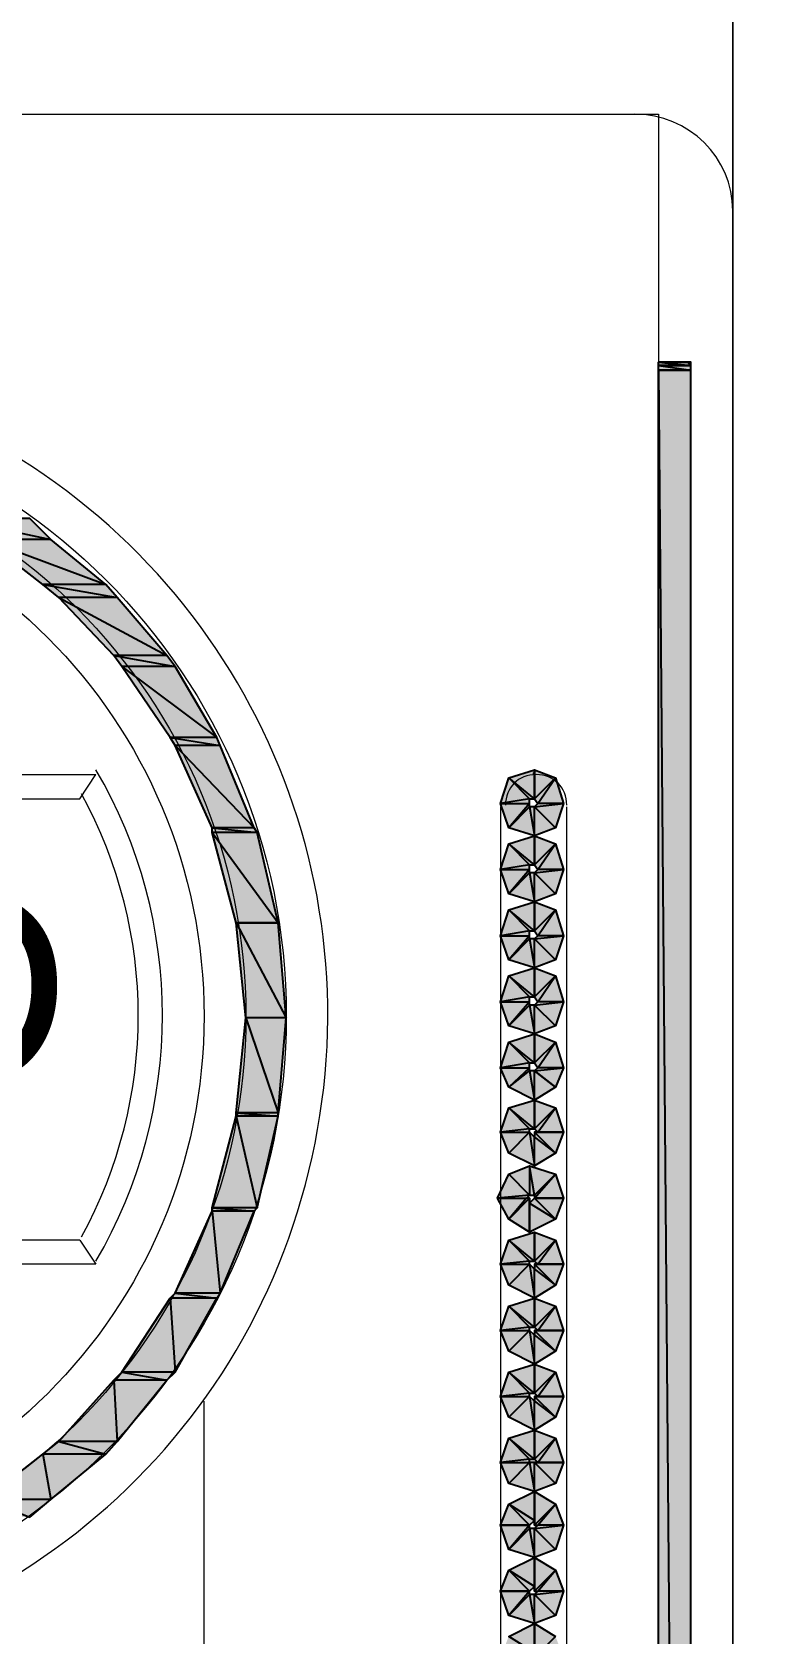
# Model space of a CAD drawing. Header units: millimetres. Extents: x 53 to 176, y -29 to 32.
# Drawn here: x 122.906 to 123.53, y -14.493 to -13.104 of the extents above; entities that cross this region are included whole.
import ezdxf

# ---------------------------------------------------------------- set-up
doc = ezdxf.new("R2010")
doc.units = ezdxf.units.MM
doc.layers.add('15 - Quadro de medição', color=6, linetype='Continuous')
doc.styles.add('Arial0', font='arial.ttf', dxfattribs={"height": 3.14658})

msp = doc.modelspace()

# ---------------------------------------------------------------- hatches: boundary and pattern name
at = {"layer": '15 - Quadro de medição', "true_color": 0x000007}
h = msp.add_hatch(color=7, dxfattribs=at)
h.paths.add_polyline_path([(123.4485, -13.3899), (123.4722, -13.3899)])
h.paths.add_polyline_path([(123.4722, -13.3899), (123.4485, -13.3899)])
h.paths.add_polyline_path([(123.4722, -13.3899), (123.4485, -13.3899)])
h.paths.add_polyline_path([(123.4485, -13.3899), (123.4722, -13.3899)])
h.paths.add_polyline_path([(123.4722, -13.3899), (123.4485, -13.3899)])
h.paths.add_polyline_path([(123.4722, -13.3899), (123.4485, -13.3899), (123.4694, -13.3899)])
h = msp.add_hatch(color=7, dxfattribs=at)
h.paths.add_polyline_path([(123.4764, -13.3899), (123.4485, -13.3899)])
h.paths.add_polyline_path([(123.4764, -13.3899), (123.4485, -13.3899), (123.4722, -13.3899)])
h = msp.add_hatch(color=7, dxfattribs=at)
h.paths.add_polyline_path([(123.4764, -13.3899), (123.4485, -13.3899), (123.4764, -13.3927)])
h.paths.add_polyline_path([(123.4485, -13.3899), (123.4764, -13.3927), (123.4485, -13.3927)])
h.paths.add_polyline_path([(123.4764, -13.3927), (123.4485, -13.3927)])
h.paths.add_polyline_path([(123.4485, -13.3927), (123.4764, -13.3927)])
h.paths.add_polyline_path([(123.4764, -13.3927), (123.4485, -13.3927)])
h.paths.add_polyline_path([(123.4764, -13.3927), (123.4485, -13.3927)])
h = msp.add_hatch(color=7, dxfattribs=at)
h.paths.add_polyline_path([(123.4764, -13.3927), (123.4485, -13.3927), (123.4764, -13.3969)])
h.paths.add_polyline_path([(123.4485, -13.3927), (123.4764, -13.3969), (123.4485, -13.3969)])
h.paths.add_polyline_path([(123.4764, -13.3969), (123.4485, -13.3969)])
h.paths.add_polyline_path([(123.4485, -13.3969), (123.4764, -13.3969)])
h = msp.add_hatch(color=7, dxfattribs=at)
h.paths.add_polyline_path([(123.4764, -13.3969), (123.4485, -13.3969), (123.4764, -16.7394)])
h.paths.add_polyline_path([(123.4485, -13.3969), (123.4764, -16.7394), (123.4485, -16.7394)])
h = msp.add_hatch(color=7, dxfattribs=at)
h.paths.add_polyline_path([(122.9037, -13.5254), (122.8367, -13.5254), (122.9219, -13.5436)])
h.paths.add_polyline_path([(122.8367, -13.5254), (122.9219, -13.5436), (122.8646, -13.5436)])
h = msp.add_hatch(color=7, dxfattribs=at)
h.paths.add_polyline_path([(122.9219, -13.5436), (122.8646, -13.5436), (122.9694, -13.5827)])
h.paths.add_polyline_path([(122.8646, -13.5436), (122.9694, -13.5827), (122.9149, -13.5827)])
h = msp.add_hatch(color=7, dxfattribs=at)
h.paths.add_polyline_path([(122.9694, -13.5827), (122.9149, -13.5827), (122.9792, -13.5939)])
h.paths.add_polyline_path([(122.9149, -13.5827), (122.9792, -13.5939), (122.9289, -13.5939)])
h = msp.add_hatch(color=7, dxfattribs=at)
h.paths.add_polyline_path([(122.9792, -13.5939), (122.9289, -13.5939), (123.0225, -13.6442)])
h.paths.add_polyline_path([(122.9289, -13.5939), (123.0225, -13.6442), (122.9764, -13.6442)])
h = msp.add_hatch(color=7, dxfattribs=at)
h.paths.add_polyline_path([(123.0225, -13.6442), (122.9764, -13.6442), (123.0295, -13.6539)])
h.paths.add_polyline_path([(122.9764, -13.6442), (123.0295, -13.6539), (122.9834, -13.6539)])
h = msp.add_hatch(color=7, dxfattribs=at)
h.paths.add_polyline_path([(123.0295, -13.6539), (122.9834, -13.6539), (123.0658, -13.7154)])
h.paths.add_polyline_path([(122.9834, -13.6539), (123.0658, -13.7154), (123.0253, -13.7154)])
h = msp.add_hatch(color=7, dxfattribs=at)
h.paths.add_polyline_path([(123.0658, -13.7154), (123.0253, -13.7154), (123.0686, -13.7224)])
h.paths.add_polyline_path([(123.0253, -13.7154), (123.0686, -13.7224), (123.0295, -13.7224)])
h = msp.add_hatch(color=7, dxfattribs=at)
h.paths.add_polyline_path([(123.0686, -13.7224), (123.0295, -13.7224), (123.0979, -13.7936)])
h.paths.add_polyline_path([(123.0295, -13.7224), (123.0979, -13.7936), (123.0616, -13.7936)])
h = msp.add_hatch(color=7, dxfattribs=at)
h.paths.add_polyline_path([(123.3409, -13.7433), (123.3409, -13.7685), (123.3186, -13.7503)])
h.paths.add_polyline_path([(123.3409, -13.7685), (123.3186, -13.7503), (123.3367, -13.7685)])
h.paths.add_polyline_path([(123.3186, -13.7503), (123.3367, -13.7685), (123.3116, -13.7727)])
h.paths.add_polyline_path([(123.3367, -13.7685), (123.3116, -13.7727), (123.3367, -13.7727)])
h.paths.add_polyline_path([(123.3116, -13.7727), (123.3367, -13.7727), (123.3186, -13.7936)])
h.paths.add_polyline_path([(123.3367, -13.7727), (123.3186, -13.7936), (123.3367, -13.7754)])
h.paths.add_polyline_path([(123.3186, -13.7936), (123.3367, -13.7754), (123.3409, -13.8006)])
h.paths.add_polyline_path([(123.3367, -13.7754), (123.3409, -13.8006), (123.3409, -13.7754)])
h.paths.add_polyline_path([(123.3409, -13.8006), (123.3409, -13.7754), (123.3591, -13.7936)])
h = msp.add_hatch(color=7, dxfattribs=at)
h.paths.add_polyline_path([(123.3661, -13.7727), (123.3437, -13.7727), (123.3591, -13.7503)])
h.paths.add_polyline_path([(123.3437, -13.7727), (123.3591, -13.7503), (123.3409, -13.7685)])
h.paths.add_polyline_path([(123.3591, -13.7503), (123.3409, -13.7685), (123.3409, -13.7433)])
h = msp.add_hatch(color=7, dxfattribs=at)
h.paths.add_polyline_path([(123.3591, -13.7936), (123.3409, -13.7754), (123.3661, -13.7727)])
h.paths.add_polyline_path([(123.3409, -13.7754), (123.3661, -13.7727), (123.3437, -13.7727)])
h = msp.add_hatch(color=7, dxfattribs=at)
h.paths.add_polyline_path([(123.0979, -13.7936), (123.0616, -13.7936), (123.1007, -13.7978)])
h.paths.add_polyline_path([(123.0616, -13.7936), (123.1007, -13.7978), (123.0616, -13.7978)])
h = msp.add_hatch(color=7, dxfattribs=at)
h.paths.add_polyline_path([(123.1007, -13.7978), (123.0616, -13.7978), (123.1188, -13.876)])
h.paths.add_polyline_path([(123.0616, -13.7978), (123.1188, -13.876), (123.0825, -13.876)])
h = msp.add_hatch(color=7, dxfattribs=at)
h.paths.add_polyline_path([(123.3409, -13.8006), (123.3409, -13.8257), (123.3186, -13.8076)])
h.paths.add_polyline_path([(123.3409, -13.8257), (123.3186, -13.8076), (123.3367, -13.8257)])
h.paths.add_polyline_path([(123.3186, -13.8076), (123.3367, -13.8257), (123.3116, -13.8299)])
h.paths.add_polyline_path([(123.3367, -13.8257), (123.3116, -13.8299), (123.3367, -13.8299)])
h.paths.add_polyline_path([(123.3116, -13.8299), (123.3367, -13.8299), (123.3186, -13.8509)])
h.paths.add_polyline_path([(123.3367, -13.8299), (123.3186, -13.8509), (123.3367, -13.8327)])
h.paths.add_polyline_path([(123.3186, -13.8509), (123.3367, -13.8327), (123.3409, -13.8579)])
h.paths.add_polyline_path([(123.3367, -13.8327), (123.3409, -13.8579), (123.3409, -13.8327)])
h.paths.add_polyline_path([(123.3409, -13.8579), (123.3409, -13.8327), (123.3591, -13.8509)])
h = msp.add_hatch(color=7, dxfattribs=at)
h.paths.add_polyline_path([(123.3661, -13.8299), (123.3437, -13.8299), (123.3591, -13.8076)])
h.paths.add_polyline_path([(123.3437, -13.8299), (123.3591, -13.8076), (123.3409, -13.8257)])
h.paths.add_polyline_path([(123.3591, -13.8076), (123.3409, -13.8257), (123.3409, -13.8006)])
h = msp.add_hatch(color=7, dxfattribs=at)
h.paths.add_polyline_path([(123.3591, -13.8509), (123.3409, -13.8327), (123.3661, -13.8299)])
h.paths.add_polyline_path([(123.3409, -13.8327), (123.3661, -13.8299), (123.3437, -13.8299)])
h = msp.add_hatch(color=7, dxfattribs=at)
h.paths.add_polyline_path([(123.3409, -13.8579), (123.3409, -13.883), (123.3186, -13.8648)])
h.paths.add_polyline_path([(123.3409, -13.883), (123.3186, -13.8648), (123.3367, -13.883)])
h.paths.add_polyline_path([(123.3186, -13.8648), (123.3367, -13.883), (123.3116, -13.8872)])
h.paths.add_polyline_path([(123.3367, -13.883), (123.3116, -13.8872), (123.3367, -13.8872)])
h.paths.add_polyline_path([(123.3116, -13.8872), (123.3367, -13.8872), (123.3186, -13.9081)])
h.paths.add_polyline_path([(123.3367, -13.8872), (123.3186, -13.9081), (123.3367, -13.89)])
h.paths.add_polyline_path([(123.3186, -13.9081), (123.3367, -13.89), (123.3409, -13.9151)])
h.paths.add_polyline_path([(123.3367, -13.89), (123.3409, -13.9151), (123.3409, -13.89)])
h.paths.add_polyline_path([(123.3409, -13.9151), (123.3409, -13.89), (123.3591, -13.9081)])
h = msp.add_hatch(color=7, dxfattribs=at)
h.paths.add_polyline_path([(123.3661, -13.8872), (123.3437, -13.8872), (123.3591, -13.8648)])
h.paths.add_polyline_path([(123.3437, -13.8872), (123.3591, -13.8648), (123.3409, -13.883)])
h.paths.add_polyline_path([(123.3591, -13.8648), (123.3409, -13.883), (123.3409, -13.8579)])
h = msp.add_hatch(color=7, dxfattribs=at)
h.paths.add_polyline_path([(123.1188, -13.876), (123.0825, -13.876), (123.1258, -13.9584)])
h.paths.add_polyline_path([(123.0825, -13.876), (123.1258, -13.9584), (123.0909, -13.9584)])
h = msp.add_hatch(color=7, dxfattribs=at)
h.paths.add_polyline_path([(123.3591, -13.9081), (123.3409, -13.89), (123.3661, -13.8872)])
h.paths.add_polyline_path([(123.3409, -13.89), (123.3661, -13.8872), (123.3437, -13.8872)])
h = msp.add_hatch(color=7, dxfattribs=at)
h.paths.add_polyline_path([(123.3409, -13.9151), (123.3409, -13.9403), (123.3186, -13.9221)])
h.paths.add_polyline_path([(123.3409, -13.9403), (123.3186, -13.9221), (123.3367, -13.9403)])
h.paths.add_polyline_path([(123.3186, -13.9221), (123.3367, -13.9403), (123.3116, -13.9445)])
h.paths.add_polyline_path([(123.3367, -13.9403), (123.3116, -13.9445), (123.3367, -13.9445)])
h.paths.add_polyline_path([(123.3116, -13.9445), (123.3367, -13.9445), (123.3186, -13.9654)])
h.paths.add_polyline_path([(123.3367, -13.9445), (123.3186, -13.9654), (123.3367, -13.9473)])
h.paths.add_polyline_path([(123.3186, -13.9654), (123.3367, -13.9473), (123.3409, -13.9724)])
h.paths.add_polyline_path([(123.3367, -13.9473), (123.3409, -13.9724), (123.3409, -13.9473)])
h.paths.add_polyline_path([(123.3409, -13.9724), (123.3409, -13.9473), (123.3591, -13.9654)])
h = msp.add_hatch(color=7, dxfattribs=at)
h.paths.add_polyline_path([(123.3661, -13.9445), (123.3437, -13.9445), (123.3591, -13.9221)])
h.paths.add_polyline_path([(123.3437, -13.9445), (123.3591, -13.9221), (123.3409, -13.9403)])
h.paths.add_polyline_path([(123.3591, -13.9221), (123.3409, -13.9403), (123.3409, -13.9151)])
h = msp.add_hatch(color=7, dxfattribs=at)
h.paths.add_polyline_path([(123.3591, -13.9654), (123.3409, -13.9473), (123.3661, -13.9445)])
h.paths.add_polyline_path([(123.3409, -13.9473), (123.3661, -13.9445), (123.3437, -13.9445)])
h = msp.add_hatch(color=7, dxfattribs=at)
h.paths.add_polyline_path([(123.1258, -13.9584), (123.0909, -13.9584), (123.1188, -14.0408)])
h.paths.add_polyline_path([(123.0909, -13.9584), (123.1188, -14.0408), (123.0825, -14.0408)])
h = msp.add_hatch(color=7, dxfattribs=at)
h.paths.add_polyline_path([(123.3409, -13.9724), (123.3409, -13.9975), (123.3186, -13.9794)])
h.paths.add_polyline_path([(123.3409, -13.9975), (123.3186, -13.9794), (123.3367, -13.9975)])
h.paths.add_polyline_path([(123.3186, -13.9794), (123.3367, -13.9975), (123.3116, -14.0017)])
h.paths.add_polyline_path([(123.3367, -13.9975), (123.3116, -14.0017), (123.3367, -14.0017)])
h.paths.add_polyline_path([(123.3116, -14.0017), (123.3367, -14.0017), (123.3186, -14.0185)])
h.paths.add_polyline_path([(123.3367, -14.0017), (123.3186, -14.0185), (123.3367, -14.0045)])
h.paths.add_polyline_path([(123.3186, -14.0185), (123.3367, -14.0045), (123.3409, -14.0297)])
h.paths.add_polyline_path([(123.3367, -14.0045), (123.3409, -14.0297), (123.3409, -14.0045)])
h.paths.add_polyline_path([(123.3409, -14.0297), (123.3409, -14.0045), (123.3591, -14.0185)])
h = msp.add_hatch(color=7, dxfattribs=at)
h.paths.add_polyline_path([(123.3661, -14.0017), (123.3437, -14.0017), (123.3591, -13.9794)])
h.paths.add_polyline_path([(123.3437, -14.0017), (123.3591, -13.9794), (123.3409, -13.9975)])
h.paths.add_polyline_path([(123.3591, -13.9794), (123.3409, -13.9975), (123.3409, -13.9724)])
h = msp.add_hatch(color=7, dxfattribs=at)
h.paths.add_polyline_path([(123.3591, -14.0185), (123.3409, -14.0045), (123.3661, -14.0017)])
h.paths.add_polyline_path([(123.3409, -14.0045), (123.3661, -14.0017), (123.3437, -14.0017)])
h = msp.add_hatch(color=7, dxfattribs=at)
h.paths.add_polyline_path([(123.3409, -14.0297), (123.3409, -14.0548), (123.3186, -14.0366)])
h.paths.add_polyline_path([(123.3409, -14.0548), (123.3186, -14.0366), (123.3367, -14.0548)])
h.paths.add_polyline_path([(123.3186, -14.0366), (123.3367, -14.0548), (123.3116, -14.0576)])
h.paths.add_polyline_path([(123.3367, -14.0548), (123.3116, -14.0576), (123.3367, -14.0576)])
h.paths.add_polyline_path([(123.3116, -14.0576), (123.3367, -14.0576), (123.3186, -14.0758)])
h = msp.add_hatch(color=7, dxfattribs=at)
h.paths.add_polyline_path([(123.3661, -14.0576), (123.3437, -14.0576), (123.3591, -14.0366)])
h.paths.add_polyline_path([(123.3437, -14.0576), (123.3591, -14.0366), (123.3409, -14.0548)])
h.paths.add_polyline_path([(123.3591, -14.0366), (123.3409, -14.0548), (123.3409, -14.0297)])
h = msp.add_hatch(color=7, dxfattribs=at)
h.paths.add_polyline_path([(123.1188, -14.0408), (123.0825, -14.0408), (123.1188, -14.0436)])
h.paths.add_polyline_path([(123.0825, -14.0408), (123.1188, -14.0436), (123.0825, -14.0436)])
h = msp.add_hatch(color=7, dxfattribs=at)
h.paths.add_polyline_path([(123.1188, -14.0436), (123.0825, -14.0436), (123.1007, -14.1232)])
h.paths.add_polyline_path([(123.0825, -14.0436), (123.1007, -14.1232), (123.0616, -14.1232)])
h = msp.add_hatch(color=7, dxfattribs=at)
h.paths.add_polyline_path([(123.3186, -14.0758), (123.3367, -14.0576), (123.3409, -14.0869)])
h.paths.add_polyline_path([(123.3367, -14.0576), (123.3409, -14.0869), (123.3409, -14.0618)])
h.paths.add_polyline_path([(123.3409, -14.0869), (123.3409, -14.0618), (123.3591, -14.0758)])
h.paths.add_polyline_path([(123.3409, -14.0618), (123.3591, -14.0758), (123.3409, -14.0576)])
h.paths.add_polyline_path([(123.3591, -14.0758), (123.3409, -14.0576), (123.3661, -14.0576)])
h.paths.add_polyline_path([(123.3409, -14.0576), (123.3661, -14.0576), (123.3437, -14.0576)])
h = msp.add_hatch(color=7, dxfattribs=at)
h.paths.add_polyline_path([(123.3186, -14.0939), (123.3367, -14.1121), (123.3088, -14.1149)])
h.paths.add_polyline_path([(123.3367, -14.1121), (123.3088, -14.1149), (123.3339, -14.1149)])
h.paths.add_polyline_path([(123.3088, -14.1149), (123.3339, -14.1149), (123.3186, -14.133)])
h.paths.add_polyline_path([(123.3339, -14.1149), (123.3186, -14.133), (123.3367, -14.1149)])
h.paths.add_polyline_path([(123.3186, -14.133), (123.3367, -14.1149), (123.3367, -14.1442)])
h.paths.add_polyline_path([(123.3367, -14.1149), (123.3367, -14.1442), (123.3367, -14.1191)])
h.paths.add_polyline_path([(123.3367, -14.1442), (123.3367, -14.1191), (123.3591, -14.133)])
h.paths.add_polyline_path([(123.3367, -14.1191), (123.3591, -14.133), (123.3409, -14.1149)])
h.paths.add_polyline_path([(123.3591, -14.133), (123.3409, -14.1149), (123.3661, -14.1149)])
h = msp.add_hatch(color=7, dxfattribs=at)
h.paths.add_polyline_path([(123.3661, -14.1149), (123.3409, -14.1149), (123.3591, -14.0939)])
h.paths.add_polyline_path([(123.3409, -14.1149), (123.3591, -14.0939), (123.3409, -14.1121)])
h.paths.add_polyline_path([(123.3591, -14.0939), (123.3409, -14.1121), (123.3367, -14.0869)])
h.paths.add_polyline_path([(123.3409, -14.1121), (123.3367, -14.0869), (123.3367, -14.1121)])
h.paths.add_polyline_path([(123.3367, -14.0869), (123.3367, -14.1121), (123.3186, -14.0939)])
h = msp.add_hatch(color=7, dxfattribs=at)
h.paths.add_polyline_path([(123.0979, -14.126), (123.0616, -14.126), (123.0686, -14.1973)])
h.paths.add_polyline_path([(123.0616, -14.126), (123.0686, -14.1973), (123.0295, -14.1973)])
h = msp.add_hatch(color=7, dxfattribs=at)
h.paths.add_polyline_path([(123.1007, -14.1232), (123.0616, -14.1232), (123.0979, -14.126)])
h.paths.add_polyline_path([(123.0616, -14.1232), (123.0979, -14.126), (123.0616, -14.126)])
h = msp.add_hatch(color=7, dxfattribs=at)
h.paths.add_polyline_path([(123.3409, -14.1442), (123.3409, -14.1693), (123.3186, -14.1512)])
h.paths.add_polyline_path([(123.3409, -14.1693), (123.3186, -14.1512), (123.3367, -14.1693)])
h.paths.add_polyline_path([(123.3186, -14.1512), (123.3367, -14.1693), (123.3116, -14.1721)])
h.paths.add_polyline_path([(123.3367, -14.1693), (123.3116, -14.1721), (123.3367, -14.1721)])
h.paths.add_polyline_path([(123.3116, -14.1721), (123.3367, -14.1721), (123.3186, -14.1903)])
h = msp.add_hatch(color=7, dxfattribs=at)
h.paths.add_polyline_path([(123.3661, -14.1721), (123.3437, -14.1721), (123.3591, -14.1512)])
h.paths.add_polyline_path([(123.3437, -14.1721), (123.3591, -14.1512), (123.3409, -14.1693)])
h.paths.add_polyline_path([(123.3591, -14.1512), (123.3409, -14.1693), (123.3409, -14.1442)])
h = msp.add_hatch(color=7, dxfattribs=at)
h.paths.add_polyline_path([(123.3186, -14.1903), (123.3367, -14.1721), (123.3409, -14.2015)])
h.paths.add_polyline_path([(123.3367, -14.1721), (123.3409, -14.2015), (123.3409, -14.1763)])
h.paths.add_polyline_path([(123.3409, -14.2015), (123.3409, -14.1763), (123.3591, -14.1903)])
h.paths.add_polyline_path([(123.3409, -14.1763), (123.3591, -14.1903), (123.3409, -14.1721)])
h.paths.add_polyline_path([(123.3591, -14.1903), (123.3409, -14.1721), (123.3661, -14.1721)])
h.paths.add_polyline_path([(123.3409, -14.1721), (123.3661, -14.1721), (123.3437, -14.1721)])
h = msp.add_hatch(color=7, dxfattribs=at)
h.paths.add_polyline_path([(123.0658, -14.2015), (123.0253, -14.2015), (123.0295, -14.2657)])
h.paths.add_polyline_path([(123.0253, -14.2015), (123.0295, -14.2657), (122.9834, -14.2657)])
h = msp.add_hatch(color=7, dxfattribs=at)
h.paths.add_polyline_path([(123.0686, -14.1973), (123.0295, -14.1973), (123.0658, -14.2015)])
h.paths.add_polyline_path([(123.0295, -14.1973), (123.0658, -14.2015), (123.0253, -14.2015)])
h = msp.add_hatch(color=7, dxfattribs=at)
h.paths.add_polyline_path([(123.3409, -14.2015), (123.3409, -14.2266), (123.3186, -14.2084)])
h.paths.add_polyline_path([(123.3409, -14.2266), (123.3186, -14.2084), (123.3367, -14.2266)])
h.paths.add_polyline_path([(123.3186, -14.2084), (123.3367, -14.2266), (123.3116, -14.2294)])
h.paths.add_polyline_path([(123.3367, -14.2266), (123.3116, -14.2294), (123.3367, -14.2294)])
h.paths.add_polyline_path([(123.3116, -14.2294), (123.3367, -14.2294), (123.3186, -14.2476)])
h = msp.add_hatch(color=7, dxfattribs=at)
h.paths.add_polyline_path([(123.3661, -14.2294), (123.3437, -14.2294), (123.3591, -14.2084)])
h.paths.add_polyline_path([(123.3437, -14.2294), (123.3591, -14.2084), (123.3409, -14.2266)])
h.paths.add_polyline_path([(123.3591, -14.2084), (123.3409, -14.2266), (123.3409, -14.2015)])
h = msp.add_hatch(color=7, dxfattribs=at)
h.paths.add_polyline_path([(123.3186, -14.2476), (123.3367, -14.2294), (123.3409, -14.2587)])
h.paths.add_polyline_path([(123.3367, -14.2294), (123.3409, -14.2587), (123.3409, -14.2336)])
h.paths.add_polyline_path([(123.3409, -14.2587), (123.3409, -14.2336), (123.3591, -14.2476)])
h.paths.add_polyline_path([(123.3409, -14.2336), (123.3591, -14.2476), (123.3409, -14.2294)])
h.paths.add_polyline_path([(123.3591, -14.2476), (123.3409, -14.2294), (123.3661, -14.2294)])
h.paths.add_polyline_path([(123.3409, -14.2294), (123.3661, -14.2294), (123.3437, -14.2294)])
h = msp.add_hatch(color=7, dxfattribs=at)
h.paths.add_polyline_path([(123.0295, -14.2657), (122.9834, -14.2657), (123.0225, -14.2727)])
h.paths.add_polyline_path([(122.9834, -14.2657), (123.0225, -14.2727), (122.9764, -14.2727)])
h = msp.add_hatch(color=7, dxfattribs=at)
h.paths.add_polyline_path([(123.3409, -14.2587), (123.3409, -14.2839), (123.3186, -14.2657)])
h.paths.add_polyline_path([(123.3409, -14.2839), (123.3186, -14.2657), (123.3367, -14.2839)])
h.paths.add_polyline_path([(123.3186, -14.2657), (123.3367, -14.2839), (123.3116, -14.2867)])
h.paths.add_polyline_path([(123.3367, -14.2839), (123.3116, -14.2867), (123.3367, -14.2867)])
h.paths.add_polyline_path([(123.3116, -14.2867), (123.3367, -14.2867), (123.3186, -14.3048)])
h = msp.add_hatch(color=7, dxfattribs=at)
h.paths.add_polyline_path([(123.3661, -14.2867), (123.3437, -14.2867), (123.3591, -14.2657)])
h.paths.add_polyline_path([(123.3437, -14.2867), (123.3591, -14.2657), (123.3409, -14.2839)])
h.paths.add_polyline_path([(123.3591, -14.2657), (123.3409, -14.2839), (123.3409, -14.2587)])
h = msp.add_hatch(color=7, dxfattribs=at)
h.paths.add_polyline_path([(123.0225, -14.2727), (122.9764, -14.2727), (122.9792, -14.3258)])
h.paths.add_polyline_path([(122.9764, -14.2727), (122.9792, -14.3258), (122.9289, -14.3258)])
h = msp.add_hatch(color=7, dxfattribs=at)
h.paths.add_polyline_path([(123.3186, -14.3048), (123.3367, -14.2867), (123.3409, -14.316)])
h.paths.add_polyline_path([(123.3367, -14.2867), (123.3409, -14.316), (123.3409, -14.2909)])
h.paths.add_polyline_path([(123.3409, -14.316), (123.3409, -14.2909), (123.3591, -14.3048)])
h.paths.add_polyline_path([(123.3409, -14.2909), (123.3591, -14.3048), (123.3409, -14.2867)])
h.paths.add_polyline_path([(123.3591, -14.3048), (123.3409, -14.2867), (123.3661, -14.2867)])
h.paths.add_polyline_path([(123.3409, -14.2867), (123.3661, -14.2867), (123.3437, -14.2867)])
h = msp.add_hatch(color=7, dxfattribs=at)
h.paths.add_polyline_path([(123.3409, -14.316), (123.3409, -14.3411), (123.3186, -14.323)])
h.paths.add_polyline_path([(123.3409, -14.3411), (123.3186, -14.323), (123.3367, -14.3411)])
h.paths.add_polyline_path([(123.3186, -14.323), (123.3367, -14.3411), (123.3116, -14.3439)])
h.paths.add_polyline_path([(123.3367, -14.3411), (123.3116, -14.3439), (123.3367, -14.3439)])
h.paths.add_polyline_path([(123.3116, -14.3439), (123.3367, -14.3439), (123.3186, -14.3621)])
h = msp.add_hatch(color=7, dxfattribs=at)
h.paths.add_polyline_path([(123.3661, -14.3439), (123.3437, -14.3439), (123.3591, -14.323)])
h.paths.add_polyline_path([(123.3437, -14.3439), (123.3591, -14.323), (123.3409, -14.3411)])
h.paths.add_polyline_path([(123.3591, -14.323), (123.3409, -14.3411), (123.3409, -14.316)])
h = msp.add_hatch(color=7, dxfattribs=at)
h.paths.add_polyline_path([(122.9792, -14.3258), (122.9289, -14.3258), (122.9694, -14.3369)])
h.paths.add_polyline_path([(122.9289, -14.3258), (122.9694, -14.3369), (122.9149, -14.3369)])
h = msp.add_hatch(color=7, dxfattribs=at)
h.paths.add_polyline_path([(122.9694, -14.3369), (122.9149, -14.3369), (122.9219, -14.3761)])
h.paths.add_polyline_path([(122.9149, -14.3369), (122.9219, -14.3761), (122.8646, -14.3761)])
h = msp.add_hatch(color=7, dxfattribs=at)
h.paths.add_polyline_path([(123.3186, -14.3621), (123.3367, -14.3439), (123.3409, -14.3691)])
h.paths.add_polyline_path([(123.3367, -14.3439), (123.3409, -14.3691), (123.3409, -14.3439)])
h.paths.add_polyline_path([(123.3409, -14.3691), (123.3409, -14.3439), (123.3591, -14.3621)])
h = msp.add_hatch(color=7, dxfattribs=at)
h.paths.add_polyline_path([(123.3591, -14.3621), (123.3409, -14.3439), (123.3661, -14.3439)])
h.paths.add_polyline_path([(123.3409, -14.3439), (123.3661, -14.3439), (123.3437, -14.3439)])
h = msp.add_hatch(color=7, dxfattribs=at)
h.paths.add_polyline_path([(122.9219, -14.3761), (122.8646, -14.3761), (122.9037, -14.3914)])
h.paths.add_polyline_path([(122.8646, -14.3761), (122.9037, -14.3914), (122.8367, -14.3914)])
h = msp.add_hatch(color=7, dxfattribs=at)
h.paths.add_polyline_path([(123.3661, -14.3984), (123.3437, -14.3984), (123.3591, -14.3802)])
h.paths.add_polyline_path([(123.3437, -14.3984), (123.3591, -14.3802), (123.3409, -14.3984)])
h.paths.add_polyline_path([(123.3591, -14.3802), (123.3409, -14.3984), (123.3409, -14.3691)])
h.paths.add_polyline_path([(123.3409, -14.3984), (123.3409, -14.3691), (123.3409, -14.3942)])
h.paths.add_polyline_path([(123.3409, -14.3691), (123.3409, -14.3942), (123.3186, -14.3802)])
h.paths.add_polyline_path([(123.3409, -14.3942), (123.3186, -14.3802), (123.3367, -14.3984)])
h.paths.add_polyline_path([(123.3186, -14.3802), (123.3367, -14.3984), (123.3116, -14.3984)])
h = msp.add_hatch(color=7, dxfattribs=at)
h.paths.add_polyline_path([(123.3116, -14.3984), (123.3367, -14.3984), (123.3186, -14.4194)])
h.paths.add_polyline_path([(123.3367, -14.3984), (123.3186, -14.4194), (123.3367, -14.4012)])
h.paths.add_polyline_path([(123.3186, -14.4194), (123.3367, -14.4012), (123.3409, -14.4263)])
h.paths.add_polyline_path([(123.3367, -14.4012), (123.3409, -14.4263), (123.3409, -14.4012)])
h.paths.add_polyline_path([(123.3409, -14.4263), (123.3409, -14.4012), (123.3591, -14.4194)])
h = msp.add_hatch(color=7, dxfattribs=at)
h.paths.add_polyline_path([(123.3591, -14.4194), (123.3409, -14.4012), (123.3661, -14.3984)])
h.paths.add_polyline_path([(123.3409, -14.4012), (123.3661, -14.3984), (123.3437, -14.3984)])
h = msp.add_hatch(color=7, dxfattribs=at)
h.paths.add_polyline_path([(123.3661, -14.4557), (123.3437, -14.4557), (123.3591, -14.4375)])
h.paths.add_polyline_path([(123.3437, -14.4557), (123.3591, -14.4375), (123.3409, -14.4557)])
h.paths.add_polyline_path([(123.3591, -14.4375), (123.3409, -14.4557), (123.3409, -14.4263)])
h.paths.add_polyline_path([(123.3409, -14.4557), (123.3409, -14.4263), (123.3409, -14.4515)])
h.paths.add_polyline_path([(123.3409, -14.4263), (123.3409, -14.4515), (123.3186, -14.4375)])
h.paths.add_polyline_path([(123.3409, -14.4515), (123.3186, -14.4375), (123.3367, -14.4557)])
h.paths.add_polyline_path([(123.3186, -14.4375), (123.3367, -14.4557), (123.3116, -14.4557)])
h = msp.add_hatch(color=7, dxfattribs=at)
h.paths.add_polyline_path([(123.3116, -14.4557), (123.3367, -14.4557), (123.3186, -14.4766)])
h.paths.add_polyline_path([(123.3367, -14.4557), (123.3186, -14.4766), (123.3367, -14.4585)])
h.paths.add_polyline_path([(123.3186, -14.4766), (123.3367, -14.4585), (123.3409, -14.4836)])
h.paths.add_polyline_path([(123.3367, -14.4585), (123.3409, -14.4836), (123.3409, -14.4585)])
h.paths.add_polyline_path([(123.3409, -14.4836), (123.3409, -14.4585), (123.3591, -14.4766)])
h = msp.add_hatch(color=7, dxfattribs=at)
h.paths.add_polyline_path([(123.3591, -14.4766), (123.3409, -14.4585), (123.3661, -14.4557)])
h.paths.add_polyline_path([(123.3409, -14.4585), (123.3661, -14.4557), (123.3437, -14.4557)])
h = msp.add_hatch(color=7, dxfattribs=at)
h.paths.add_polyline_path([(123.3661, -14.5129), (123.3437, -14.5129), (123.3591, -14.4948)])
h.paths.add_polyline_path([(123.3437, -14.5129), (123.3591, -14.4948), (123.3409, -14.5129)])
h.paths.add_polyline_path([(123.3591, -14.4948), (123.3409, -14.5129), (123.3409, -14.4836)])
h.paths.add_polyline_path([(123.3409, -14.5129), (123.3409, -14.4836), (123.3409, -14.5087)])
h.paths.add_polyline_path([(123.3409, -14.4836), (123.3409, -14.5087), (123.3186, -14.4948)])
h.paths.add_polyline_path([(123.3409, -14.5087), (123.3186, -14.4948), (123.3367, -14.5129)])
h.paths.add_polyline_path([(123.3186, -14.4948), (123.3367, -14.5129), (123.3116, -14.5129)])

# ---------------------------------------------------------------- linework, layer by layer
at = {"layer": '15 - Quadro de medição', "color": 7, "linetype": 'Continuous', "lineweight": 20, "true_color": 0x000007}
for points in [[(121.6606, -13.0324), (123.5127, -13.0324), (123.5127, -16.7394), (121.6606, -16.7394)], [(123.5127, -13.0324), (125.3676, -13.0324), (125.3676, -16.7394), (123.5127, -16.7394)]]:
    msp.add_lwpolyline(points, close=True, dxfattribs=at)
for points in [[(121.7319, -13.1748), (123.4485, -13.1748), (123.4485, -16.7394), (121.7249, -16.7394), (121.7235, -16.7394), (121.6606, -16.7394)], [(121.7458, -13.1748), (123.4261, -13.1748), (123.4261, -13.1748)], [(123.5127, -13.2614), (123.5127, -16.7394), (121.6606, -16.7394), (121.6606, -13.2614)], [(123.4694, -13.3899), (123.4485, -13.3899), (123.4485, -13.3899)], [(123.4485, -16.7394), (123.4764, -16.7394), (123.4764, -13.3969)], [(122.2207, -13.7475), (122.961, -13.7475), (122.961, -13.7475)], [(122.947, -13.7685), (122.961, -13.7475), (122.961, -13.7475)], [(123.3409, -13.7475), (123.3395, -13.7461), (123.3395, -13.7461)], [(122.2319, -13.7685), (122.947, -13.7685), (122.947, -13.7685)], [(123.3116, -13.7754), (123.3116, -14.6833), (123.3116, -14.6833)], [(123.3689, -14.6833), (123.3689, -13.7754), (123.3689, -13.7754)], [(122.947, -14.1512), (122.2319, -14.1512), (122.2319, -14.1512)], [(122.947, -14.1512), (122.961, -14.1721), (122.961, -14.1721)], [(122.961, -14.1721), (122.2207, -14.1721), (122.2207, -14.1721)], [(123.0546, -14.6372), (123.0546, -14.2909), (123.0546, -14.2909)]]:
    msp.add_lwpolyline(points, dxfattribs=at)
at = {"layer": '15 - Quadro de medição', "color": 7, "linetype": 'Continuous', "lineweight": -2, "true_color": 0x000007}
for points in [[(123.4485, -13.3899), (123.4722, -13.3899), (123.4722, -13.3899)], [(123.4722, -13.3899), (123.4722, -13.3899), (123.4485, -13.3899)], [(123.4722, -13.3899), (123.4485, -13.3899)], [(123.4485, -13.3899), (123.4722, -13.3899), (123.4722, -13.3899)], [(123.4722, -13.3899), (123.4722, -13.3899), (123.4485, -13.3899)], [(123.4722, -13.3899), (123.4485, -13.3899), (123.4694, -13.3899)], [(123.4764, -13.3899), (123.4764, -13.3899), (123.4485, -13.3899)], [(123.4764, -13.3899), (123.4485, -13.3899), (123.4722, -13.3899)], [(123.4764, -13.3899), (123.4485, -13.3899), (123.4764, -13.3927)], [(123.4485, -13.3899), (123.4764, -13.3927), (123.4485, -13.3927)], [(123.4764, -13.3927), (123.4485, -13.3927)], [(123.4485, -13.3927), (123.4764, -13.3927), (123.4764, -13.3927)], [(123.4764, -13.3927), (123.4764, -13.3927), (123.4485, -13.3927)], [(123.4764, -13.3927), (123.4485, -13.3927)], [(123.4764, -13.3927), (123.4485, -13.3927), (123.4764, -13.3969)], [(123.4485, -13.3927), (123.4764, -13.3969), (123.4485, -13.3969)], [(123.4764, -13.3969), (123.4485, -13.3969)], [(123.4485, -13.3969), (123.4764, -13.3969), (123.4764, -13.3969)], [(123.4764, -13.3969), (123.4485, -13.3969), (123.4764, -16.7394)], [(123.4485, -13.3969), (123.4764, -16.7394), (123.4485, -16.7394)], [(122.9037, -13.5254), (122.8367, -13.5254), (122.9219, -13.5436)], [(122.8367, -13.5254), (122.9219, -13.5436), (122.8646, -13.5436)], [(122.9219, -13.5436), (122.8646, -13.5436), (122.9694, -13.5827)], [(122.8646, -13.5436), (122.9694, -13.5827), (122.9149, -13.5827)], [(122.9694, -13.5827), (122.9149, -13.5827), (122.9792, -13.5939)], [(122.9149, -13.5827), (122.9792, -13.5939), (122.9289, -13.5939)], [(122.9792, -13.5939), (122.9289, -13.5939), (123.0225, -13.6442)], [(122.9289, -13.5939), (123.0225, -13.6442), (122.9764, -13.6442)], [(123.0225, -13.6442), (122.9764, -13.6442), (123.0295, -13.6539)], [(122.9764, -13.6442), (123.0295, -13.6539), (122.9834, -13.6539)], [(123.0295, -13.6539), (122.9834, -13.6539), (123.0658, -13.7154)], [(122.9834, -13.6539), (123.0658, -13.7154), (123.0253, -13.7154)], [(123.0658, -13.7154), (123.0253, -13.7154), (123.0686, -13.7224)], [(123.0253, -13.7154), (123.0686, -13.7224), (123.0295, -13.7224)], [(123.0686, -13.7224), (123.0295, -13.7224), (123.0979, -13.7936)], [(123.0295, -13.7224), (123.0979, -13.7936), (123.0616, -13.7936)], [(123.3186, -13.7503), (123.3367, -13.7685), (123.3116, -13.7727)], [(123.3409, -13.7433), (123.3409, -13.7685), (123.3186, -13.7503)], [(123.3409, -13.7685), (123.3186, -13.7503), (123.3367, -13.7685)], [(123.3591, -13.7503), (123.3409, -13.7685), (123.3409, -13.7433)], [(123.3437, -13.7727), (123.3591, -13.7503), (123.3409, -13.7685)], [(123.3661, -13.7727), (123.3437, -13.7727), (123.3591, -13.7503)], [(123.3367, -13.7685), (123.3116, -13.7727), (123.3367, -13.7727)], [(123.3116, -13.7727), (123.3367, -13.7727), (123.3186, -13.7936)], [(123.3367, -13.7727), (123.3186, -13.7936), (123.3367, -13.7754)], [(123.3186, -13.7936), (123.3367, -13.7754), (123.3409, -13.8006)], [(123.3367, -13.7754), (123.3409, -13.8006), (123.3409, -13.7754)], [(123.3591, -13.7936), (123.3409, -13.7754), (123.3661, -13.7727)], [(123.3409, -13.7754), (123.3661, -13.7727), (123.3437, -13.7727)], [(123.3409, -13.8006), (123.3409, -13.7754), (123.3591, -13.7936)], [(123.0979, -13.7936), (123.0616, -13.7936), (123.1007, -13.7978)], [(123.0616, -13.7936), (123.1007, -13.7978), (123.0616, -13.7978)], [(123.1007, -13.7978), (123.0616, -13.7978), (123.1188, -13.876)], [(123.0616, -13.7978), (123.1188, -13.876), (123.0825, -13.876)], [(123.3409, -13.8006), (123.3409, -13.8257), (123.3186, -13.8076)], [(123.3591, -13.8076), (123.3409, -13.8257), (123.3409, -13.8006)], [(123.3186, -13.8076), (123.3367, -13.8257), (123.3116, -13.8299)], [(123.3409, -13.8257), (123.3186, -13.8076), (123.3367, -13.8257)], [(123.3437, -13.8299), (123.3591, -13.8076), (123.3409, -13.8257)], [(123.3661, -13.8299), (123.3437, -13.8299), (123.3591, -13.8076)], [(123.3367, -13.8257), (123.3116, -13.8299), (123.3367, -13.8299)], [(123.3116, -13.8299), (123.3367, -13.8299), (123.3186, -13.8509)], [(123.3367, -13.8299), (123.3186, -13.8509), (123.3367, -13.8327)], [(123.3186, -13.8509), (123.3367, -13.8327), (123.3409, -13.8579)], [(123.3367, -13.8327), (123.3409, -13.8579), (123.3409, -13.8327)], [(123.3591, -13.8509), (123.3409, -13.8327), (123.3661, -13.8299)], [(123.3409, -13.8327), (123.3661, -13.8299), (123.3437, -13.8299)], [(123.3409, -13.8579), (123.3409, -13.8327), (123.3591, -13.8509)], [(123.3409, -13.8579), (123.3409, -13.883), (123.3186, -13.8648)], [(123.3591, -13.8648), (123.3409, -13.883), (123.3409, -13.8579)], [(123.0825, -13.876), (123.1188, -13.876), (123.1188, -13.876)], [(123.1188, -13.876), (123.1188, -13.876), (123.0825, -13.876)], [(123.1188, -13.876), (123.0825, -13.876), (123.1258, -13.9584)], [(123.0825, -13.876), (123.1258, -13.9584), (123.0909, -13.9584)], [(123.3186, -13.8648), (123.3367, -13.883), (123.3116, -13.8872)], [(123.3409, -13.883), (123.3186, -13.8648), (123.3367, -13.883)], [(123.3437, -13.8872), (123.3591, -13.8648), (123.3409, -13.883)], [(123.3661, -13.8872), (123.3437, -13.8872), (123.3591, -13.8648)], [(123.3367, -13.883), (123.3116, -13.8872), (123.3367, -13.8872)], [(123.3116, -13.8872), (123.3367, -13.8872), (123.3186, -13.9081)], [(123.3367, -13.8872), (123.3186, -13.9081), (123.3367, -13.89)], [(123.3186, -13.9081), (123.3367, -13.89), (123.3409, -13.9151)], [(123.3367, -13.89), (123.3409, -13.9151), (123.3409, -13.89)], [(123.3591, -13.9081), (123.3409, -13.89), (123.3661, -13.8872)], [(123.3409, -13.89), (123.3661, -13.8872), (123.3437, -13.8872)], [(123.3409, -13.9151), (123.3409, -13.89), (123.3591, -13.9081)], [(123.3409, -13.9151), (123.3409, -13.9403), (123.3186, -13.9221)], [(123.3591, -13.9221), (123.3409, -13.9403), (123.3409, -13.9151)], [(123.3186, -13.9221), (123.3367, -13.9403), (123.3116, -13.9445)], [(123.3409, -13.9403), (123.3186, -13.9221), (123.3367, -13.9403)], [(123.3437, -13.9445), (123.3591, -13.9221), (123.3409, -13.9403)], [(123.3661, -13.9445), (123.3437, -13.9445), (123.3591, -13.9221)], [(123.3367, -13.9403), (123.3116, -13.9445), (123.3367, -13.9445)], [(123.3116, -13.9445), (123.3367, -13.9445), (123.3186, -13.9654)], [(123.3367, -13.9445), (123.3186, -13.9654), (123.3367, -13.9473)], [(123.3591, -13.9654), (123.3409, -13.9473), (123.3661, -13.9445)], [(123.3409, -13.9473), (123.3661, -13.9445), (123.3437, -13.9445)], [(123.0909, -13.9584), (123.1188, -14.0408), (123.0825, -14.0408)], [(123.1258, -13.9584), (123.0909, -13.9584), (123.1188, -14.0408)], [(123.3186, -13.9654), (123.3367, -13.9473), (123.3409, -13.9724)], [(123.3367, -13.9473), (123.3409, -13.9724), (123.3409, -13.9473)], [(123.3409, -13.9724), (123.3409, -13.9473), (123.3591, -13.9654)], [(123.3409, -13.9724), (123.3409, -13.9975), (123.3186, -13.9794)], [(123.3591, -13.9794), (123.3409, -13.9975), (123.3409, -13.9724)], [(123.3186, -13.9794), (123.3367, -13.9975), (123.3116, -14.0017)], [(123.3409, -13.9975), (123.3186, -13.9794), (123.3367, -13.9975)], [(123.3437, -14.0017), (123.3591, -13.9794), (123.3409, -13.9975)], [(123.3661, -14.0017), (123.3437, -14.0017), (123.3591, -13.9794)], [(123.3367, -13.9975), (123.3116, -14.0017), (123.3367, -14.0017)], [(123.3116, -14.0017), (123.3367, -14.0017), (123.3186, -14.0185)], [(123.3367, -14.0017), (123.3186, -14.0185), (123.3367, -14.0045)], [(123.3591, -14.0185), (123.3409, -14.0045), (123.3661, -14.0017)], [(123.3409, -14.0045), (123.3661, -14.0017), (123.3437, -14.0017)], [(123.3186, -14.0185), (123.3367, -14.0045), (123.3409, -14.0297)], [(123.3367, -14.0045), (123.3409, -14.0297), (123.3409, -14.0045)], [(123.3409, -14.0297), (123.3409, -14.0045), (123.3591, -14.0185)], [(123.3409, -14.0297), (123.3409, -14.0548), (123.3186, -14.0366)], [(123.3591, -14.0366), (123.3409, -14.0548), (123.3409, -14.0297)], [(123.1188, -14.0408), (123.0825, -14.0408), (123.1188, -14.0436)], [(123.0825, -14.0408), (123.1188, -14.0436), (123.0825, -14.0436)], [(123.3186, -14.0366), (123.3367, -14.0548), (123.3116, -14.0576)], [(123.3409, -14.0548), (123.3186, -14.0366), (123.3367, -14.0548)], [(123.3437, -14.0576), (123.3591, -14.0366), (123.3409, -14.0548)], [(123.3661, -14.0576), (123.3437, -14.0576), (123.3591, -14.0366)], [(123.0825, -14.0436), (123.1007, -14.1232), (123.0616, -14.1232)], [(123.1188, -14.0436), (123.0825, -14.0436), (123.1007, -14.1232)], [(123.3367, -14.0548), (123.3116, -14.0576), (123.3367, -14.0576)], [(123.3116, -14.0576), (123.3367, -14.0576), (123.3186, -14.0758)], [(123.3186, -14.0758), (123.3367, -14.0576), (123.3409, -14.0869)], [(123.3367, -14.0576), (123.3409, -14.0869), (123.3409, -14.0618)], [(123.3409, -14.0618), (123.3591, -14.0758), (123.3409, -14.0576)], [(123.3591, -14.0758), (123.3409, -14.0576), (123.3661, -14.0576)], [(123.3409, -14.0576), (123.3661, -14.0576), (123.3437, -14.0576)], [(123.3409, -14.0869), (123.3409, -14.0618), (123.3591, -14.0758)], [(123.3186, -14.0939), (123.3367, -14.1121), (123.3088, -14.1149)], [(123.3367, -14.0869), (123.3367, -14.1121), (123.3186, -14.0939)], [(123.3591, -14.0939), (123.3409, -14.1121), (123.3367, -14.0869)], [(123.3409, -14.1121), (123.3367, -14.0869), (123.3367, -14.1121)], [(123.3661, -14.1149), (123.3409, -14.1149), (123.3591, -14.0939)], [(123.3409, -14.1149), (123.3591, -14.0939), (123.3409, -14.1121)], [(123.3367, -14.1121), (123.3088, -14.1149), (123.3339, -14.1149)], [(123.0616, -14.126), (123.0686, -14.1973), (123.0295, -14.1973)], [(123.1007, -14.1232), (123.0616, -14.1232), (123.0979, -14.126)], [(123.0616, -14.1232), (123.0979, -14.126), (123.0616, -14.126)], [(123.0979, -14.126), (123.0616, -14.126), (123.0686, -14.1973)], [(123.3088, -14.1149), (123.3339, -14.1149), (123.3186, -14.133)], [(123.3339, -14.1149), (123.3186, -14.133), (123.3367, -14.1149)], [(123.3186, -14.133), (123.3367, -14.1149), (123.3367, -14.1442)], [(123.3367, -14.1149), (123.3367, -14.1442), (123.3367, -14.1191)], [(123.3367, -14.1191), (123.3591, -14.133), (123.3409, -14.1149)], [(123.3367, -14.1442), (123.3367, -14.1191), (123.3591, -14.133)], [(123.3591, -14.133), (123.3409, -14.1149), (123.3661, -14.1149)], [(123.3186, -14.1512), (123.3367, -14.1693), (123.3116, -14.1721)], [(123.3409, -14.1442), (123.3409, -14.1693), (123.3186, -14.1512)], [(123.3409, -14.1693), (123.3186, -14.1512), (123.3367, -14.1693)], [(123.3591, -14.1512), (123.3409, -14.1693), (123.3409, -14.1442)], [(123.3437, -14.1721), (123.3591, -14.1512), (123.3409, -14.1693)], [(123.3661, -14.1721), (123.3437, -14.1721), (123.3591, -14.1512)], [(123.3367, -14.1693), (123.3116, -14.1721), (123.3367, -14.1721)], [(123.3116, -14.1721), (123.3367, -14.1721), (123.3186, -14.1903)], [(123.3186, -14.1903), (123.3367, -14.1721), (123.3409, -14.2015)], [(123.3367, -14.1721), (123.3409, -14.2015), (123.3409, -14.1763)], [(123.3409, -14.1763), (123.3591, -14.1903), (123.3409, -14.1721)], [(123.3591, -14.1903), (123.3409, -14.1721), (123.3661, -14.1721)], [(123.3409, -14.1721), (123.3661, -14.1721), (123.3437, -14.1721)], [(123.3409, -14.2015), (123.3409, -14.1763), (123.3591, -14.1903)], [(123.0253, -14.2015), (123.0295, -14.2657), (122.9834, -14.2657)], [(123.0295, -14.1973), (123.0658, -14.2015), (123.0253, -14.2015)], [(123.0658, -14.2015), (123.0253, -14.2015), (123.0295, -14.2657)], [(123.0686, -14.1973), (123.0295, -14.1973), (123.0658, -14.2015)], [(123.3186, -14.2084), (123.3367, -14.2266), (123.3116, -14.2294)], [(123.3409, -14.2015), (123.3409, -14.2266), (123.3186, -14.2084)], [(123.3409, -14.2266), (123.3186, -14.2084), (123.3367, -14.2266)], [(123.3591, -14.2084), (123.3409, -14.2266), (123.3409, -14.2015)], [(123.3437, -14.2294), (123.3591, -14.2084), (123.3409, -14.2266)], [(123.3661, -14.2294), (123.3437, -14.2294), (123.3591, -14.2084)], [(123.3367, -14.2266), (123.3116, -14.2294), (123.3367, -14.2294)], [(123.3116, -14.2294), (123.3367, -14.2294), (123.3186, -14.2476)], [(123.3186, -14.2476), (123.3367, -14.2294), (123.3409, -14.2587)], [(123.3367, -14.2294), (123.3409, -14.2587), (123.3409, -14.2336)], [(123.3409, -14.2336), (123.3591, -14.2476), (123.3409, -14.2294)], [(123.3591, -14.2476), (123.3409, -14.2294), (123.3661, -14.2294)], [(123.3409, -14.2294), (123.3661, -14.2294), (123.3437, -14.2294)], [(123.3409, -14.2587), (123.3409, -14.2336), (123.3591, -14.2476)], [(122.9834, -14.2657), (123.0225, -14.2727), (122.9764, -14.2727)], [(123.0295, -14.2657), (122.9834, -14.2657), (123.0225, -14.2727)], [(123.3186, -14.2657), (123.3367, -14.2839), (123.3116, -14.2867)], [(123.3409, -14.2587), (123.3409, -14.2839), (123.3186, -14.2657)], [(123.3409, -14.2839), (123.3186, -14.2657), (123.3367, -14.2839)], [(123.3591, -14.2657), (123.3409, -14.2839), (123.3409, -14.2587)], [(123.3437, -14.2867), (123.3591, -14.2657), (123.3409, -14.2839)], [(123.3661, -14.2867), (123.3437, -14.2867), (123.3591, -14.2657)], [(122.9764, -14.2727), (122.9792, -14.3258), (122.9289, -14.3258)], [(123.0225, -14.2727), (122.9764, -14.2727), (122.9792, -14.3258)], [(123.3367, -14.2839), (123.3116, -14.2867), (123.3367, -14.2867)], [(123.3116, -14.2867), (123.3367, -14.2867), (123.3186, -14.3048)], [(123.3186, -14.3048), (123.3367, -14.2867), (123.3409, -14.316)], [(123.3367, -14.2867), (123.3409, -14.316), (123.3409, -14.2909)], [(123.3409, -14.2909), (123.3591, -14.3048), (123.3409, -14.2867)], [(123.3591, -14.3048), (123.3409, -14.2867), (123.3661, -14.2867)], [(123.3409, -14.2867), (123.3661, -14.2867), (123.3437, -14.2867)], [(123.3409, -14.316), (123.3409, -14.2909), (123.3591, -14.3048)], [(123.3409, -14.316), (123.3409, -14.3411), (123.3186, -14.323)], [(123.3591, -14.323), (123.3409, -14.3411), (123.3409, -14.316)], [(122.9289, -14.3258), (122.9694, -14.3369), (122.9149, -14.3369)], [(122.9792, -14.3258), (122.9289, -14.3258), (122.9694, -14.3369)], [(123.3186, -14.323), (123.3367, -14.3411), (123.3116, -14.3439)], [(123.3409, -14.3411), (123.3186, -14.323), (123.3367, -14.3411)], [(123.3437, -14.3439), (123.3591, -14.323), (123.3409, -14.3411)], [(123.3661, -14.3439), (123.3437, -14.3439), (123.3591, -14.323)], [(122.9149, -14.3369), (122.9219, -14.3761), (122.8646, -14.3761)], [(122.9694, -14.3369), (122.9149, -14.3369), (122.9219, -14.3761)], [(123.3367, -14.3411), (123.3116, -14.3439), (123.3367, -14.3439)], [(123.3116, -14.3439), (123.3367, -14.3439), (123.3186, -14.3621)], [(123.3186, -14.3621), (123.3367, -14.3439), (123.3409, -14.3691)], [(123.3367, -14.3439), (123.3409, -14.3691), (123.3409, -14.3439)], [(123.3409, -14.3691), (123.3409, -14.3439), (123.3591, -14.3621)], [(123.3591, -14.3621), (123.3409, -14.3439), (123.3661, -14.3439)], [(123.3409, -14.3439), (123.3661, -14.3439), (123.3437, -14.3439)], [(122.9219, -14.3761), (122.8646, -14.3761), (122.9037, -14.3914)], [(123.3409, -14.3691), (123.3409, -14.3942), (123.3186, -14.3802)], [(123.3591, -14.3802), (123.3409, -14.3984), (123.3409, -14.3691)], [(123.3409, -14.3984), (123.3409, -14.3691), (123.3409, -14.3942)], [(123.3186, -14.3802), (123.3367, -14.3984), (123.3116, -14.3984)], [(123.3409, -14.3942), (123.3186, -14.3802), (123.3367, -14.3984)], [(123.3437, -14.3984), (123.3591, -14.3802), (123.3409, -14.3984)], [(123.3661, -14.3984), (123.3437, -14.3984), (123.3591, -14.3802)], [(123.3116, -14.3984), (123.3367, -14.3984), (123.3186, -14.4194)], [(123.3367, -14.3984), (123.3186, -14.4194), (123.3367, -14.4012)], [(123.3186, -14.4194), (123.3367, -14.4012), (123.3409, -14.4263)], [(123.3367, -14.4012), (123.3409, -14.4263), (123.3409, -14.4012)], [(123.3591, -14.4194), (123.3409, -14.4012), (123.3661, -14.3984)], [(123.3409, -14.4012), (123.3661, -14.3984), (123.3437, -14.3984)], [(123.3409, -14.4263), (123.3409, -14.4012), (123.3591, -14.4194)], [(123.3409, -14.4263), (123.3409, -14.4515), (123.3186, -14.4375)], [(123.3591, -14.4375), (123.3409, -14.4557), (123.3409, -14.4263)], [(123.3409, -14.4557), (123.3409, -14.4263), (123.3409, -14.4515)], [(123.3186, -14.4375), (123.3367, -14.4557), (123.3116, -14.4557)], [(123.3409, -14.4515), (123.3186, -14.4375), (123.3367, -14.4557)], [(123.3437, -14.4557), (123.3591, -14.4375), (123.3409, -14.4557)], [(123.3661, -14.4557), (123.3437, -14.4557), (123.3591, -14.4375)], [(123.3116, -14.4557), (123.3367, -14.4557), (123.3186, -14.4766)], [(123.3367, -14.4557), (123.3186, -14.4766), (123.3367, -14.4585)], [(123.3186, -14.4766), (123.3367, -14.4585), (123.3409, -14.4836)], [(123.3367, -14.4585), (123.3409, -14.4836), (123.3409, -14.4585)], [(123.3591, -14.4766), (123.3409, -14.4585), (123.3661, -14.4557)], [(123.3409, -14.4585), (123.3661, -14.4557), (123.3437, -14.4557)], [(123.3409, -14.4836), (123.3409, -14.4585), (123.3591, -14.4766)], [(123.3409, -14.4836), (123.3409, -14.5087), (123.3186, -14.4948)], [(123.3591, -14.4948), (123.3409, -14.5129), (123.3409, -14.4836)], [(123.3409, -14.5129), (123.3409, -14.4836), (123.3409, -14.5087)]]:
    msp.add_lwpolyline(points, close=True, dxfattribs=at)
at = {"layer": '15 - Quadro de medição', "color": 7, "linetype": 'Continuous', "lineweight": 20, "true_color": 0x000007}
for points in [[(123.5127, -13.2586), (123.5127, -13.2126), (123.475, -13.1748), (123.4275, -13.1748)], [(123.4764, -13.3955), (123.4764, -13.3913), (123.4736, -13.3899), (123.4708, -13.3899)], [(122.961, -14.1693), (123.0378, -14.038), (123.0378, -13.8746), (122.961, -13.7433)], [(123.3423, -13.7475), (123.327, -13.7475), (123.3158, -13.7587), (123.3158, -13.7741)], [(123.3689, -13.7741), (123.3689, -13.7587), (123.3577, -13.7475), (123.3423, -13.7475)], [(122.9484, -14.1484), (123.0141, -14.0283), (123.0141, -13.8844), (122.9484, -13.7643)]]:
    msp.add_open_spline(points, degree=3, dxfattribs=at)
for points in [[(123.1258, -13.957), (123.1258, -13.6609), (122.887, -13.4221), (122.5909, -13.4221), (122.5909, -13.4221), (122.2962, -13.4221), (122.0573, -13.6609), (122.0573, -13.957), (122.0573, -13.957), (122.0573, -14.2517), (122.2962, -14.4906), (122.5909, -14.4906), (122.5909, -14.4906), (122.887, -14.4906), (123.1258, -14.2517), (123.1258, -13.957)], [(122.3297, -13.45), (122.0964, -13.5701), (121.9749, -13.8355), (122.0378, -14.0911), (122.0378, -14.0911), (122.0992, -14.3467), (122.3283, -14.5269), (122.5909, -14.5269), (122.5909, -14.5269), (122.8549, -14.5269), (123.0839, -14.3467), (123.1454, -14.0911), (123.1454, -14.0911), (123.2082, -13.8355), (123.0867, -13.5701), (122.8535, -13.45)], [(123.0909, -13.957), (123.0909, -13.6805), (122.8674, -13.457), (122.5909, -13.457), (122.5909, -13.457), (122.3157, -13.457), (122.0922, -13.6805), (122.0922, -13.957), (122.0922, -13.957), (122.0922, -14.2322), (122.3157, -14.4557), (122.5909, -14.4557), (122.5909, -14.4557), (122.8674, -14.4557), (123.0909, -14.2322), (123.0909, -13.957)], [(123.0546, -13.957), (123.0546, -13.7), (122.8479, -13.4933), (122.5909, -13.4933), (122.5909, -13.4933), (122.3353, -13.4933), (122.1285, -13.7), (122.1285, -13.957), (122.1285, -13.957), (122.1285, -14.2126), (122.3353, -14.4194), (122.5909, -14.4194), (122.5909, -14.4194), (122.8479, -14.4194), (123.0546, -14.2126), (123.0546, -13.957)]]:
    msp.add_open_spline(points, degree=3, knots=[0, 0, 0, 0, 0.0625, 0.0625, 0.0625, 0.062501, 0.125, 0.125, 0.125, 0.125001, 0.1875, 0.1875, 0.1875, 0.187501, 1, 1, 1, 1], dxfattribs=at)

# ---------------------------------------------------------------- texts
at = {"layer": '15 - Quadro de medição', "color": 7, "true_color": 0x000007, "style": 'Arial0'}
msp.add_text('COND', height=0.16981, dxfattribs=at).set_placement((122.2403, -14.0169))

doc.saveas('drawing.dxf')
